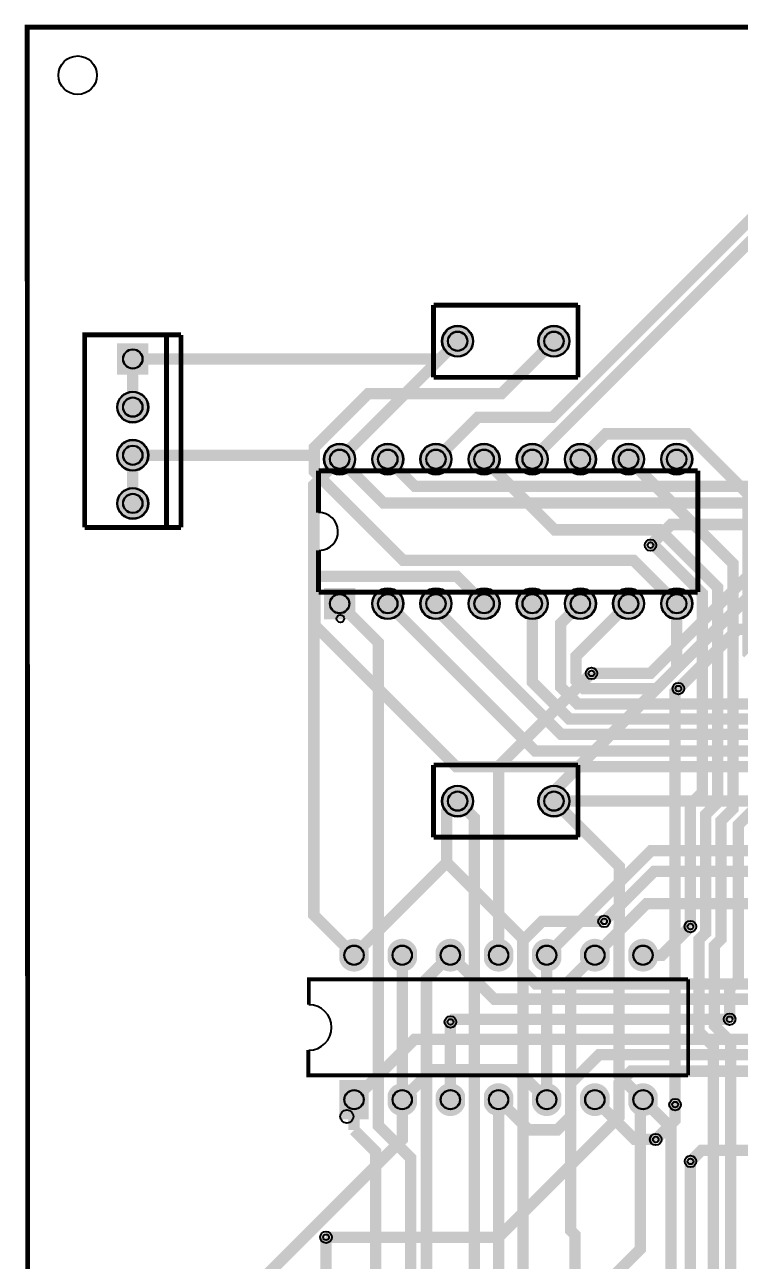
# Model space of a CAD drawing. Header units: millimetres. Extents: x 4 to 216, y -59 to 240.
# Drawn here: x 4.3 to 42, y 174.5 to 239.6 of the extents above; entities that cross this region are included whole.
import ezdxf

# ---------------------------------------------------------------- set-up
doc = ezdxf.new("R2010")
doc.units = ezdxf.units.MM
for name, color, linetype, true_color in [('BoardOutLine', 7, 'Continuous', 0xff00ff), ('BottomLayer', 7, 'Continuous', 0x0000ff), ('BottomSolderMaskLayer', 7, 'Continuous', 0xaa00ff), ('Document', 7, 'Continuous', 0xffffff), ('Hole', 7, 'Continuous', 0x222222), ('Multi-Layer', 7, 'Continuous', 0xc0c0c0), ('TopLayer', 7, 'Continuous', 0xff0000), ('TopSilkLayer', 7, 'Continuous', 0xffcc00), ('TopSolderMaskLayer', 7, 'Continuous', 0x800080)]:
    doc.layers.add(name, color=color, linetype=linetype, true_color=true_color)

msp = doc.modelspace()

# ---------------------------------------------------------------- hatches: boundary and pattern name
at = {"layer": 'BottomSolderMaskLayer'}
for points in [[(26.338, 222.931, 1), (27.988, 222.931, 1)], [(31.418, 222.931, 1), (33.068, 222.931, 1)], [(10.858, 222.821), (10.858, 221.171), (9.208, 221.171), (9.208, 222.821)], [(9.208, 219.456, 1), (10.858, 219.456, 1)], [(9.208, 216.916, 1), (10.858, 216.916, 1)], [(20.115, 216.708, 1), (21.765, 216.708, 1)], [(22.655, 216.708, 1), (24.305, 216.708, 1)], [(25.195, 216.708, 1), (26.845, 216.708, 1)], [(27.735, 216.708, 1), (29.385, 216.708, 1)], [(30.275, 216.708, 1), (31.925, 216.708, 1)], [(32.815, 216.708, 1), (34.465, 216.708, 1)], [(35.355, 216.708, 1), (37.005, 216.708, 1)], [(37.895, 216.708, 1), (39.545, 216.708, 1)], [(9.208, 214.376, 1), (10.858, 214.376, 1)], [(20.115, 208.263), (20.115, 209.913), (21.765, 209.913), (21.765, 208.263)], [(22.655, 209.088, 1), (24.305, 209.088, 1)], [(25.195, 209.088, 1), (26.845, 209.088, 1)], [(27.735, 209.088, 1), (29.385, 209.088, 1)], [(30.275, 209.088, 1), (31.925, 209.088, 1)], [(32.815, 209.088, 1), (34.465, 209.088, 1)], [(35.355, 209.088, 1), (37.005, 209.088, 1)], [(37.895, 209.088, 1), (39.545, 209.088, 1)], [(26.338, 198.674, 1), (27.988, 198.674, 1)], [(31.418, 198.674, 1), (33.068, 198.674, 1)], [(22.477, 190.288, -0.785398), (20.927, 190.288), (20.927, 190.804, -0.785398), (22.477, 190.804)], [(25.017, 190.288, -0.785398), (23.467, 190.288), (23.467, 190.804, -0.785398), (25.017, 190.804)], [(27.557, 190.288, -0.785398), (26.007, 190.288), (26.007, 190.804, -0.785398), (27.557, 190.804)], [(30.097, 190.288, -0.785398), (28.547, 190.288), (28.547, 190.804, -0.785398), (30.097, 190.804)], [(32.637, 190.288, -0.785398), (31.087, 190.288), (31.087, 190.804, -0.785398), (32.637, 190.804)], [(35.177, 190.288, -0.785398), (33.627, 190.288), (33.627, 190.804, -0.785398), (35.177, 190.804)], [(37.717, 190.288, -0.785398), (36.167, 190.288), (36.167, 190.804, -0.785398), (37.717, 190.804)], [(20.933, 181.892), (20.933, 183.96), (22.471, 183.96), (22.471, 181.892)], [(25.017, 182.668, -0.785398), (23.467, 182.668), (23.467, 183.184, -0.785398), (25.017, 183.184)], [(27.557, 182.668, -0.785398), (26.007, 182.668), (26.007, 183.184, -0.785398), (27.557, 183.184)], [(30.097, 182.668, -0.785398), (28.547, 182.668), (28.547, 183.184, -0.785398), (30.097, 183.184)], [(32.637, 182.668, -0.785398), (31.087, 182.668), (31.087, 183.184, -0.785398), (32.637, 183.184)], [(35.177, 182.668, -0.785398), (33.627, 182.668), (33.627, 183.184, -0.785398), (35.177, 183.184)], [(37.717, 182.668, -0.785398), (36.167, 182.668), (36.167, 183.184, -0.785398), (37.717, 183.184)]]:
    msp.add_hatch(color=256, dxfattribs=at).paths.add_polyline_path(points)
at = {"layer": 'Multi-Layer'}
for points in [[(26.363, 222.931, 1), (27.963, 222.931, 1)], [(31.443, 222.931, 1), (33.043, 222.931, 1)], [(10.833, 222.796), (10.833, 221.196), (9.233, 221.196), (9.233, 222.796)], [(9.233, 219.456, 1), (10.833, 219.456, 1)], [(9.233, 216.916, 1), (10.833, 216.916, 1)], [(20.14, 216.708, 1), (21.74, 216.708, 1)], [(22.68, 216.708, 1), (24.28, 216.708, 1)], [(25.22, 216.708, 1), (26.82, 216.708, 1)], [(27.76, 216.708, 1), (29.36, 216.708, 1)], [(30.3, 216.708, 1), (31.9, 216.708, 1)], [(32.84, 216.708, 1), (34.44, 216.708, 1)], [(35.38, 216.708, 1), (36.98, 216.708, 1)], [(37.92, 216.708, 1), (39.52, 216.708, 1)], [(9.233, 214.376, 1), (10.833, 214.376, 1)], [(20.14, 208.288), (20.14, 209.888), (21.74, 209.888), (21.74, 208.288)], [(22.68, 209.088, 1), (24.28, 209.088, 1)], [(25.22, 209.088, 1), (26.82, 209.088, 1)], [(27.76, 209.088, 1), (29.36, 209.088, 1)], [(30.3, 209.088, 1), (31.9, 209.088, 1)], [(32.84, 209.088, 1), (34.44, 209.088, 1)], [(35.38, 209.088, 1), (36.98, 209.088, 1)], [(37.92, 209.088, 1), (39.52, 209.088, 1)], [(26.363, 198.674, 1), (27.963, 198.674, 1)], [(31.443, 198.674, 1), (33.043, 198.674, 1)], [(22.452, 190.296, -0.785398), (20.952, 190.296), (20.952, 190.796, -0.785398), (22.452, 190.796)], [(24.992, 190.296, -0.785398), (23.492, 190.296), (23.492, 190.796, -0.785398), (24.992, 190.796)], [(27.532, 190.296, -0.785398), (26.032, 190.296), (26.032, 190.796, -0.785398), (27.532, 190.796)], [(30.072, 190.296, -0.785398), (28.572, 190.296), (28.572, 190.796, -0.785398), (30.072, 190.796)], [(32.612, 190.296, -0.785398), (31.112, 190.296), (31.112, 190.796, -0.785398), (32.612, 190.796)], [(35.152, 190.296, -0.785398), (33.652, 190.296), (33.652, 190.796, -0.785398), (35.152, 190.796)], [(37.692, 190.296, -0.785398), (36.192, 190.296), (36.192, 190.796, -0.785398), (37.692, 190.796)], [(20.952, 181.926), (20.952, 183.926), (22.452, 183.926), (22.452, 181.926)], [(24.992, 182.676, -0.785398), (23.492, 182.676), (23.492, 183.176, -0.785398), (24.992, 183.176)], [(27.532, 182.676, -0.785398), (26.032, 182.676), (26.032, 183.176, -0.785398), (27.532, 183.176)], [(30.072, 182.676, -0.785398), (28.572, 182.676), (28.572, 183.176, -0.785398), (30.072, 183.176)], [(32.612, 182.676, -0.785398), (31.112, 182.676), (31.112, 183.176, -0.785398), (32.612, 183.176)], [(35.152, 182.676, -0.785398), (33.652, 182.676), (33.652, 183.176, -0.785398), (35.152, 183.176)], [(37.692, 182.676, -0.785398), (36.192, 182.676), (36.192, 183.176, -0.785398), (37.692, 183.176)]]:
    msp.add_hatch(color=256, dxfattribs=at).paths.add_polyline_path(points)
at = {"layer": 'TopSolderMaskLayer'}
for points in [[(26.338, 222.931, 1), (27.988, 222.931, 1)], [(31.418, 222.931, 1), (33.068, 222.931, 1)], [(10.858, 222.821), (10.858, 221.171), (9.208, 221.171), (9.208, 222.821)], [(9.208, 219.456, 1), (10.858, 219.456, 1)], [(9.208, 216.916, 1), (10.858, 216.916, 1)], [(20.115, 216.708, 1), (21.765, 216.708, 1)], [(22.655, 216.708, 1), (24.305, 216.708, 1)], [(25.195, 216.708, 1), (26.845, 216.708, 1)], [(27.735, 216.708, 1), (29.385, 216.708, 1)], [(30.275, 216.708, 1), (31.925, 216.708, 1)], [(32.815, 216.708, 1), (34.465, 216.708, 1)], [(35.355, 216.708, 1), (37.005, 216.708, 1)], [(37.895, 216.708, 1), (39.545, 216.708, 1)], [(9.208, 214.376, 1), (10.858, 214.376, 1)], [(20.115, 208.263), (20.115, 209.913), (21.765, 209.913), (21.765, 208.263)], [(22.655, 209.088, 1), (24.305, 209.088, 1)], [(25.195, 209.088, 1), (26.845, 209.088, 1)], [(27.735, 209.088, 1), (29.385, 209.088, 1)], [(30.275, 209.088, 1), (31.925, 209.088, 1)], [(32.815, 209.088, 1), (34.465, 209.088, 1)], [(35.355, 209.088, 1), (37.005, 209.088, 1)], [(37.895, 209.088, 1), (39.545, 209.088, 1)], [(26.338, 198.674, 1), (27.988, 198.674, 1)], [(31.418, 198.674, 1), (33.068, 198.674, 1)], [(22.477, 190.288, -0.785398), (20.927, 190.288), (20.927, 190.804, -0.785398), (22.477, 190.804)], [(25.017, 190.288, -0.785398), (23.467, 190.288), (23.467, 190.804, -0.785398), (25.017, 190.804)], [(27.557, 190.288, -0.785398), (26.007, 190.288), (26.007, 190.804, -0.785398), (27.557, 190.804)], [(30.097, 190.288, -0.785398), (28.547, 190.288), (28.547, 190.804, -0.785398), (30.097, 190.804)], [(32.637, 190.288, -0.785398), (31.087, 190.288), (31.087, 190.804, -0.785398), (32.637, 190.804)], [(35.177, 190.288, -0.785398), (33.627, 190.288), (33.627, 190.804, -0.785398), (35.177, 190.804)], [(37.717, 190.288, -0.785398), (36.167, 190.288), (36.167, 190.804, -0.785398), (37.717, 190.804)], [(20.933, 181.892), (20.933, 183.96), (22.471, 183.96), (22.471, 181.892)], [(25.017, 182.668, -0.785398), (23.467, 182.668), (23.467, 183.184, -0.785398), (25.017, 183.184)], [(27.557, 182.668, -0.785398), (26.007, 182.668), (26.007, 183.184, -0.785398), (27.557, 183.184)], [(30.097, 182.668, -0.785398), (28.547, 182.668), (28.547, 183.184, -0.785398), (30.097, 183.184)], [(32.637, 182.668, -0.785398), (31.087, 182.668), (31.087, 183.184, -0.785398), (32.637, 183.184)], [(35.177, 182.668, -0.785398), (33.627, 182.668), (33.627, 183.184, -0.785398), (35.177, 183.184)], [(37.717, 182.668, -0.785398), (36.167, 182.668), (36.167, 183.184, -0.785398), (37.717, 183.184)]]:
    msp.add_hatch(color=256, dxfattribs=at).paths.add_polyline_path(points)

# ---------------------------------------------------------------- linework, layer by layer
at = {"layer": 'BoardOutLine', "const_width": 0.254}
msp.add_lwpolyline([(4.46, 239.499), (103.378, 239.499), (103.378, 127.569), (103.378, 122.936), (103.505, 6.096), (54.229, 6.096), (4.572, 6.096), (4.46, 239.499)], close=True, dxfattribs=at)
at = {"layer": 'BottomLayer', "const_width": 0.6}
for points in [[(79.248, 237.568), (78.45, 238.367), (51.623, 238.367), (32.178, 218.922), (28.234, 218.922), (26.02, 216.708)], [(77.528, 237.568), (77.528, 237.568), (77.523, 237.564), (51.956, 237.564), (31.1, 216.708)], [(97.267, 216.708), (97.267, 233.753), (94.259, 236.761), (66.55, 236.761), (45.06, 215.272), (24.916, 215.272), (23.48, 216.708)], [(10.033, 221.996), (26.228, 221.996), (27.163, 222.931)], [(32.243, 222.931), (29.476, 220.164), (22.443, 220.164), (19.602, 217.322), (19.602, 216.916)], [(19.602, 216.916), (10.033, 216.916)], [(19.602, 216.916), (19.602, 216.062), (24.296, 211.368), (36.44, 211.368), (38.72, 209.088)], [(20.94, 216.708), (23.248, 214.4), (48.792, 214.4), (51.054, 216.662)], [(36.18, 209.088), (33.404, 206.312), (33.404, 205.031), (33.831, 204.604), (37.661, 204.604), (44.573, 211.516), (50.382, 211.516), (53.36, 214.494), (66.666, 214.494), (68.834, 216.662)], [(34.225, 205.411), (37.333, 205.411), (44.264, 212.341), (50.072, 212.341), (53.09, 215.359), (62.452, 215.359), (63.754, 216.662)], [(53.594, 216.662), (53.057, 216.662), (49.658, 213.263), (38.427, 213.263), (37.339, 212.175)], [(77.513, 200.372), (77.103, 200.782), (51.772, 200.782), (51.475, 200.485), (27.098, 200.485), (19.638, 207.945), (19.638, 210.36), (19.804, 210.527), (27.121, 210.527), (28.56, 209.088)], [(87.107, 209.088), (85.496, 210.699), (81.14, 210.699), (74.434, 203.993), (50.443, 203.993), (50.251, 203.801), (33.488, 203.801), (32.601, 204.688), (32.601, 208.049), (33.64, 209.088)], [(94.727, 209.088), (87.224, 201.585), (51.44, 201.585), (51.179, 201.323), (31.245, 201.323), (23.48, 209.088)], [(88.377, 207.019), (83.746, 202.388), (51.108, 202.388), (50.915, 202.195), (32.629, 202.195), (26.02, 208.804), (26.02, 209.088)], [(78.718, 203.314), (78.594, 203.191), (50.776, 203.191), (50.583, 202.998), (33.063, 202.998), (31.1, 204.96), (31.1, 209.088)], [(53.594, 209.042), (52.292, 207.74), (41.939, 207.74), (38.807, 204.608)], [(32.243, 198.674), (50.8, 198.674), (52.105, 199.979), (62.53, 199.979), (63.881, 198.628)], [(27.163, 198.674), (26.588, 198.099), (26.588, 195.432)], [(31.862, 190.546), (37.375, 196.059), (60.914, 196.059)], [(21.702, 190.546), (26.588, 195.432)], [(26.588, 195.432), (30.592, 191.428), (30.592, 189.722), (31.285, 189.029), (50.98, 189.029), (52.451, 190.5)], [(57.531, 194.973), (37.533, 194.973), (34.889, 192.329)], [(62.304, 193.263), (37.119, 193.263), (34.402, 190.546)], [(36.942, 190.546), (37.931, 190.546), (39.441, 192.056)], [(26.782, 190.546), (29.102, 188.226), (54.389, 188.226), (54.991, 188.829)], [(41.51, 187.167), (26.928, 187.167), (26.786, 187.025)], [(54.991, 182.88), (54.991, 184.015), (52.898, 186.109), (24.885, 186.109), (21.702, 182.926)], [(62.611, 182.88), (60.995, 181.264), (54.471, 181.264), (53.739, 181.997), (53.739, 184.132), (52.565, 185.306), (34.63, 185.306), (33.132, 183.808), (33.132, 182.037), (32.429, 181.334), (30.914, 181.334), (29.322, 182.926)], [(20.224, 175.666), (29.324, 175.666), (35.672, 182.014), (35.672, 183.786), (36.315, 184.429), (49.551, 184.429), (51.099, 182.88)], [(24.242, 182.926), (25.819, 184.503), (30.285, 184.503), (31.862, 182.926)], [(24.242, 182.926), (24.242, 180.826), (9.779, 166.363), (9.779, 166.243)], [(36.942, 182.926), (36.805, 182.789), (36.805, 175.042), (31.862, 170.099)], [(37.613, 180.826), (38.634, 181.848), (38.634, 182.663)], [(56.786, 180.254), (40.027, 180.254), (39.444, 179.671)]]:
    msp.add_lwpolyline(points, dxfattribs=at)
at = {"layer": 'BottomSolderMaskLayer'}
for centre, radius in [((27.163, 222.931), 0.825), ((32.243, 222.931), 0.825), ((27.163, 222.931), 0.516), ((32.243, 222.931), 0.516), ((10.033, 221.996), 0.516), ((10.033, 219.456), 0.825), ((10.033, 219.456), 0.516), ((10.033, 216.916), 0.825), ((10.033, 216.916), 0.516), ((20.94, 216.708), 0.825), ((20.94, 216.708), 0.516), ((23.48, 216.708), 0.825), ((23.48, 216.708), 0.516), ((26.02, 216.708), 0.825), ((26.02, 216.708), 0.516), ((28.56, 216.708), 0.825), ((28.56, 216.708), 0.516), ((31.1, 216.708), 0.825), ((31.1, 216.708), 0.516), ((33.64, 216.708), 0.825), ((33.64, 216.708), 0.516), ((36.18, 216.708), 0.825), ((36.18, 216.708), 0.516), ((38.72, 216.708), 0.825), ((38.72, 216.708), 0.516), ((10.033, 214.376), 0.825), ((10.033, 214.376), 0.516), ((23.48, 209.088), 0.825), ((26.02, 209.088), 0.825), ((28.56, 209.088), 0.825), ((31.1, 209.088), 0.825), ((33.64, 209.088), 0.825), ((36.18, 209.088), 0.825), ((38.72, 209.088), 0.825), ((20.94, 209.088), 0.516), ((23.48, 209.088), 0.516), ((26.02, 209.088), 0.516), ((28.56, 209.088), 0.516), ((31.1, 209.088), 0.516), ((33.64, 209.088), 0.516), ((36.18, 209.088), 0.516), ((38.72, 209.088), 0.516), ((27.163, 198.674), 0.825), ((32.243, 198.674), 0.825), ((27.163, 198.674), 0.516), ((32.243, 198.674), 0.516), ((21.702, 190.546), 0.513), ((24.242, 190.546), 0.513), ((26.782, 190.546), 0.513), ((29.322, 190.546), 0.513), ((31.862, 190.546), 0.513), ((34.402, 190.546), 0.513), ((36.942, 190.546), 0.513), ((21.702, 182.926), 0.513), ((24.242, 182.926), 0.513), ((26.782, 182.926), 0.513), ((29.322, 182.926), 0.513), ((31.862, 182.926), 0.513), ((34.402, 182.926), 0.513), ((36.942, 182.926), 0.513)]:
    msp.add_circle(centre, radius, dxfattribs=at)
at = {"layer": 'Document'}
for centre, radius in [((20.98, 208.298), 0.2), ((21.321, 182.037), 0.35)]:
    msp.add_circle(centre, radius, dxfattribs=at)
at = {"layer": 'Hole'}
for centre in [(37.339, 212.175), (34.225, 205.411), (38.807, 204.608), (34.889, 192.329), (39.441, 192.056), (26.786, 187.025), (41.51, 187.168), (38.634, 182.663), (37.613, 180.826), (39.444, 179.671), (20.224, 175.666)]:
    msp.add_circle(centre, 0.153, dxfattribs=at)
at = {"layer": 'Multi-Layer'}
for centre, radius in [((7.127, 236.961), 1.016), ((27.163, 222.931), 0.8), ((32.243, 222.931), 0.8), ((27.163, 222.931), 0.5), ((32.243, 222.931), 0.5), ((10.033, 221.996), 0.5), ((10.033, 219.456), 0.8), ((10.033, 219.456), 0.5), ((10.033, 216.916), 0.8), ((10.033, 216.916), 0.5), ((20.94, 216.708), 0.8), ((20.94, 216.708), 0.5), ((23.48, 216.708), 0.8), ((23.48, 216.708), 0.5), ((26.02, 216.708), 0.8), ((26.02, 216.708), 0.5), ((28.56, 216.708), 0.8), ((28.56, 216.708), 0.5), ((31.1, 216.708), 0.8), ((31.1, 216.708), 0.5), ((33.64, 216.708), 0.8), ((33.64, 216.708), 0.5), ((36.18, 216.708), 0.8), ((36.18, 216.708), 0.5), ((38.72, 216.708), 0.8), ((38.72, 216.708), 0.5), ((10.033, 214.376), 0.8), ((10.033, 214.376), 0.5), ((37.339, 212.175), 0.305), ((23.48, 209.088), 0.8), ((26.02, 209.088), 0.8), ((28.56, 209.088), 0.8), ((31.1, 209.088), 0.8), ((33.64, 209.088), 0.8), ((36.18, 209.088), 0.8), ((38.72, 209.088), 0.8), ((20.94, 209.088), 0.5), ((23.48, 209.088), 0.5), ((26.02, 209.088), 0.5), ((28.56, 209.088), 0.5), ((31.1, 209.088), 0.5), ((33.64, 209.088), 0.5), ((36.18, 209.088), 0.5), ((38.72, 209.088), 0.5), ((34.225, 205.411), 0.305), ((38.807, 204.608), 0.305), ((27.163, 198.674), 0.8), ((32.243, 198.674), 0.8), ((27.163, 198.674), 0.5), ((32.243, 198.674), 0.5), ((34.889, 192.329), 0.305), ((39.441, 192.056), 0.305), ((21.702, 190.546), 0.5), ((24.242, 190.546), 0.5), ((26.782, 190.546), 0.5), ((29.322, 190.546), 0.5), ((31.862, 190.546), 0.5), ((34.402, 190.546), 0.5), ((36.942, 190.546), 0.5), ((26.786, 187.025), 0.305), ((41.51, 187.168), 0.305), ((21.702, 182.926), 0.5), ((24.242, 182.926), 0.5), ((26.782, 182.926), 0.5), ((29.322, 182.926), 0.5), ((31.862, 182.926), 0.5), ((34.402, 182.926), 0.5), ((36.942, 182.926), 0.5), ((38.634, 182.663), 0.305), ((37.613, 180.826), 0.305), ((39.444, 179.671), 0.305), ((20.224, 175.666), 0.305)]:
    msp.add_circle(centre, radius, dxfattribs=at)
at = {"layer": 'TopLayer', "const_width": 0.6}
for points in [[(20.94, 216.708), (27.163, 222.931)], [(10.033, 219.456), (10.033, 221.996)], [(42.489, 206.469), (42.489, 206.469), (42.485, 206.473), (42.485, 214.852), (39.291, 218.046), (34.978, 218.046), (33.64, 216.708)], [(10.033, 214.376), (10.033, 216.916)], [(21.702, 190.546), (19.582, 192.666), (19.582, 215.35), (20.94, 216.708)], [(33.005, 51.354), (39.937, 58.286), (39.937, 83.484), (40.74, 84.287), (40.74, 87.999), (39.792, 88.947), (39.792, 151.564), (40.655, 152.427), (40.655, 185.747), (39.9, 186.501), (39.9, 191.374), (40.249, 191.722), (40.249, 197.967), (40.879, 198.597), (40.879, 209.942), (37.838, 212.983), (32.285, 212.983), (28.56, 216.708)], [(40.965, 64.394), (41.542, 64.971), (41.542, 111.58), (40.595, 112.527), (40.595, 151.232), (41.569, 152.206), (41.569, 185.968), (40.703, 186.833), (40.703, 191.042), (41.052, 191.39), (41.052, 197.635), (41.682, 198.265), (41.682, 211.206), (36.18, 216.708)], [(39.441, 192.056), (39.441, 198.495), (40.076, 199.13), (40.076, 209.609), (37.51, 212.175), (37.339, 212.175)], [(24.691, 172.338), (24.691, 179.847), (22.981, 181.557), (22.981, 207.047), (20.94, 209.088)], [(38.72, 209.088), (38.72, 205.663), (32.243, 199.186), (32.243, 198.674)], [(41.51, 187.167), (41.51, 188.783), (41.967, 189.24), (41.967, 197.415), (43.287, 198.736), (43.287, 206.828), (43.292, 206.832)], [(29.322, 190.546), (29.322, 200.508), (34.225, 205.411)], [(38.807, 204.608), (38.634, 204.435), (38.634, 182.663)], [(27.163, 198.674), (28.052, 197.785), (28.052, 171.369), (26.782, 170.099)], [(36.942, 182.926), (35.68, 184.188), (35.68, 191.978), (35.697, 191.995), (35.697, 195.22), (32.243, 198.674)], [(26.655, 161.222), (30.5, 165.067), (30.5, 172.047), (30.61, 172.156), (30.61, 191.32), (31.619, 192.329), (34.889, 192.329)], [(24.115, 161.222), (24.115, 170.573), (25.522, 171.98), (25.522, 189.286), (26.782, 190.546)], [(24.242, 182.926), (24.242, 190.546)], [(31.735, 161.222), (33.354, 162.841), (33.354, 175.799), (33.132, 176.021), (33.132, 189.276), (34.402, 190.546)], [(31.862, 182.926), (31.862, 190.546)], [(26.782, 182.926), (26.786, 182.93), (26.786, 187.025)], [(21.702, 182.926), (21.702, 181.324)], [(29.322, 182.926), (29.322, 165.899), (26.52, 163.097)], [(34.402, 182.926), (36.502, 180.826), (37.613, 180.826)], [(36.942, 182.926), (38.42, 181.448), (38.42, 170.317), (38.238, 170.135), (38.238, 159.405), (36.815, 157.982), (36.815, 153.322)], [(24.115, 153.322), (22.845, 154.592), (22.845, 180.181), (21.702, 181.324)], [(39.444, 179.671), (39.444, 170.207), (39.041, 169.803), (39.041, 156.464), (38.148, 155.571), (38.148, 89.974), (38.029, 89.856)], [(20.224, 175.666), (20.224, 153.322)]]:
    msp.add_lwpolyline(points, dxfattribs=at)
at = {"layer": 'TopSilkLayer'}
for points, const_width in [([(25.893, 224.836), (33.513, 224.836)], 0.254), ([(25.893, 221.026), (25.893, 224.836)], 0.254), ([(33.513, 224.836), (33.513, 221.026)], 0.254), ([(12.573, 223.266), (7.493, 223.266), (7.493, 213.106)], 0.254), ([(11.811, 223.266), (11.811, 213.106)], 0.254), ([(12.573, 223.266), (12.573, 213.106)], 0.254), ([(33.513, 221.026), (25.893, 221.026)], 0.254), ([(39.83, 216.098), (19.83, 216.098)], 0.254), ([(19.83, 213.896), (19.83, 216.096)], 0.254), ([(39.83, 209.698), (39.83, 216.098)], 0.254), ([(12.573, 213.106), (7.493, 213.106)], 0.254), ([(19.83, 209.698), (19.83, 211.898)], 0.254), ([(39.83, 209.698), (19.83, 209.698)], 0.254), ([(25.893, 200.579), (33.513, 200.579)], 0.254), ([(25.893, 196.769), (25.893, 200.579)], 0.254), ([(33.513, 200.579), (33.513, 196.769)], 0.254), ([(33.513, 196.769), (25.893, 196.769)], 0.254), ([(19.322, 187.936), (19.322, 189.276), (39.322, 189.276)], 0.2), ([(39.322, 189.276), (39.322, 184.209)], 0.2), ([(39.322, 184.209), (19.289, 184.209), (19.289, 185.537)], 0.2)]:
    msp.add_lwpolyline(points, dxfattribs=dict(at, const_width=const_width))
for centre, radius, start, end in [((19.855, 212.898), 1, 271.43248, 91.43248), ((19.322, 186.737), 1.199, 270, 90)]:
    msp.add_arc(centre, radius, start, end, dxfattribs=at)
at = {"layer": 'TopSolderMaskLayer'}
for centre, radius in [((27.163, 222.931), 0.825), ((32.243, 222.931), 0.825), ((27.163, 222.931), 0.516), ((32.243, 222.931), 0.516), ((10.033, 221.996), 0.516), ((10.033, 219.456), 0.825), ((10.033, 219.456), 0.516), ((10.033, 216.916), 0.825), ((10.033, 216.916), 0.516), ((20.94, 216.708), 0.825), ((20.94, 216.708), 0.516), ((23.48, 216.708), 0.825), ((23.48, 216.708), 0.516), ((26.02, 216.708), 0.825), ((26.02, 216.708), 0.516), ((28.56, 216.708), 0.825), ((28.56, 216.708), 0.516), ((31.1, 216.708), 0.825), ((31.1, 216.708), 0.516), ((33.64, 216.708), 0.825), ((33.64, 216.708), 0.516), ((36.18, 216.708), 0.825), ((36.18, 216.708), 0.516), ((38.72, 216.708), 0.825), ((38.72, 216.708), 0.516), ((10.033, 214.376), 0.825), ((10.033, 214.376), 0.516), ((23.48, 209.088), 0.825), ((26.02, 209.088), 0.825), ((28.56, 209.088), 0.825), ((31.1, 209.088), 0.825), ((33.64, 209.088), 0.825), ((36.18, 209.088), 0.825), ((38.72, 209.088), 0.825), ((20.94, 209.088), 0.516), ((23.48, 209.088), 0.516), ((26.02, 209.088), 0.516), ((28.56, 209.088), 0.516), ((31.1, 209.088), 0.516), ((33.64, 209.088), 0.516), ((36.18, 209.088), 0.516), ((38.72, 209.088), 0.516), ((27.163, 198.674), 0.825), ((32.243, 198.674), 0.825), ((27.163, 198.674), 0.516), ((32.243, 198.674), 0.516), ((21.702, 190.546), 0.513), ((24.242, 190.546), 0.513), ((26.782, 190.546), 0.513), ((29.322, 190.546), 0.513), ((31.862, 190.546), 0.513), ((34.402, 190.546), 0.513), ((36.942, 190.546), 0.513), ((21.702, 182.926), 0.513), ((24.242, 182.926), 0.513), ((26.782, 182.926), 0.513), ((29.322, 182.926), 0.513), ((31.862, 182.926), 0.513), ((34.402, 182.926), 0.513), ((36.942, 182.926), 0.513)]:
    msp.add_circle(centre, radius, dxfattribs=at)

doc.saveas('drawing.dxf')
